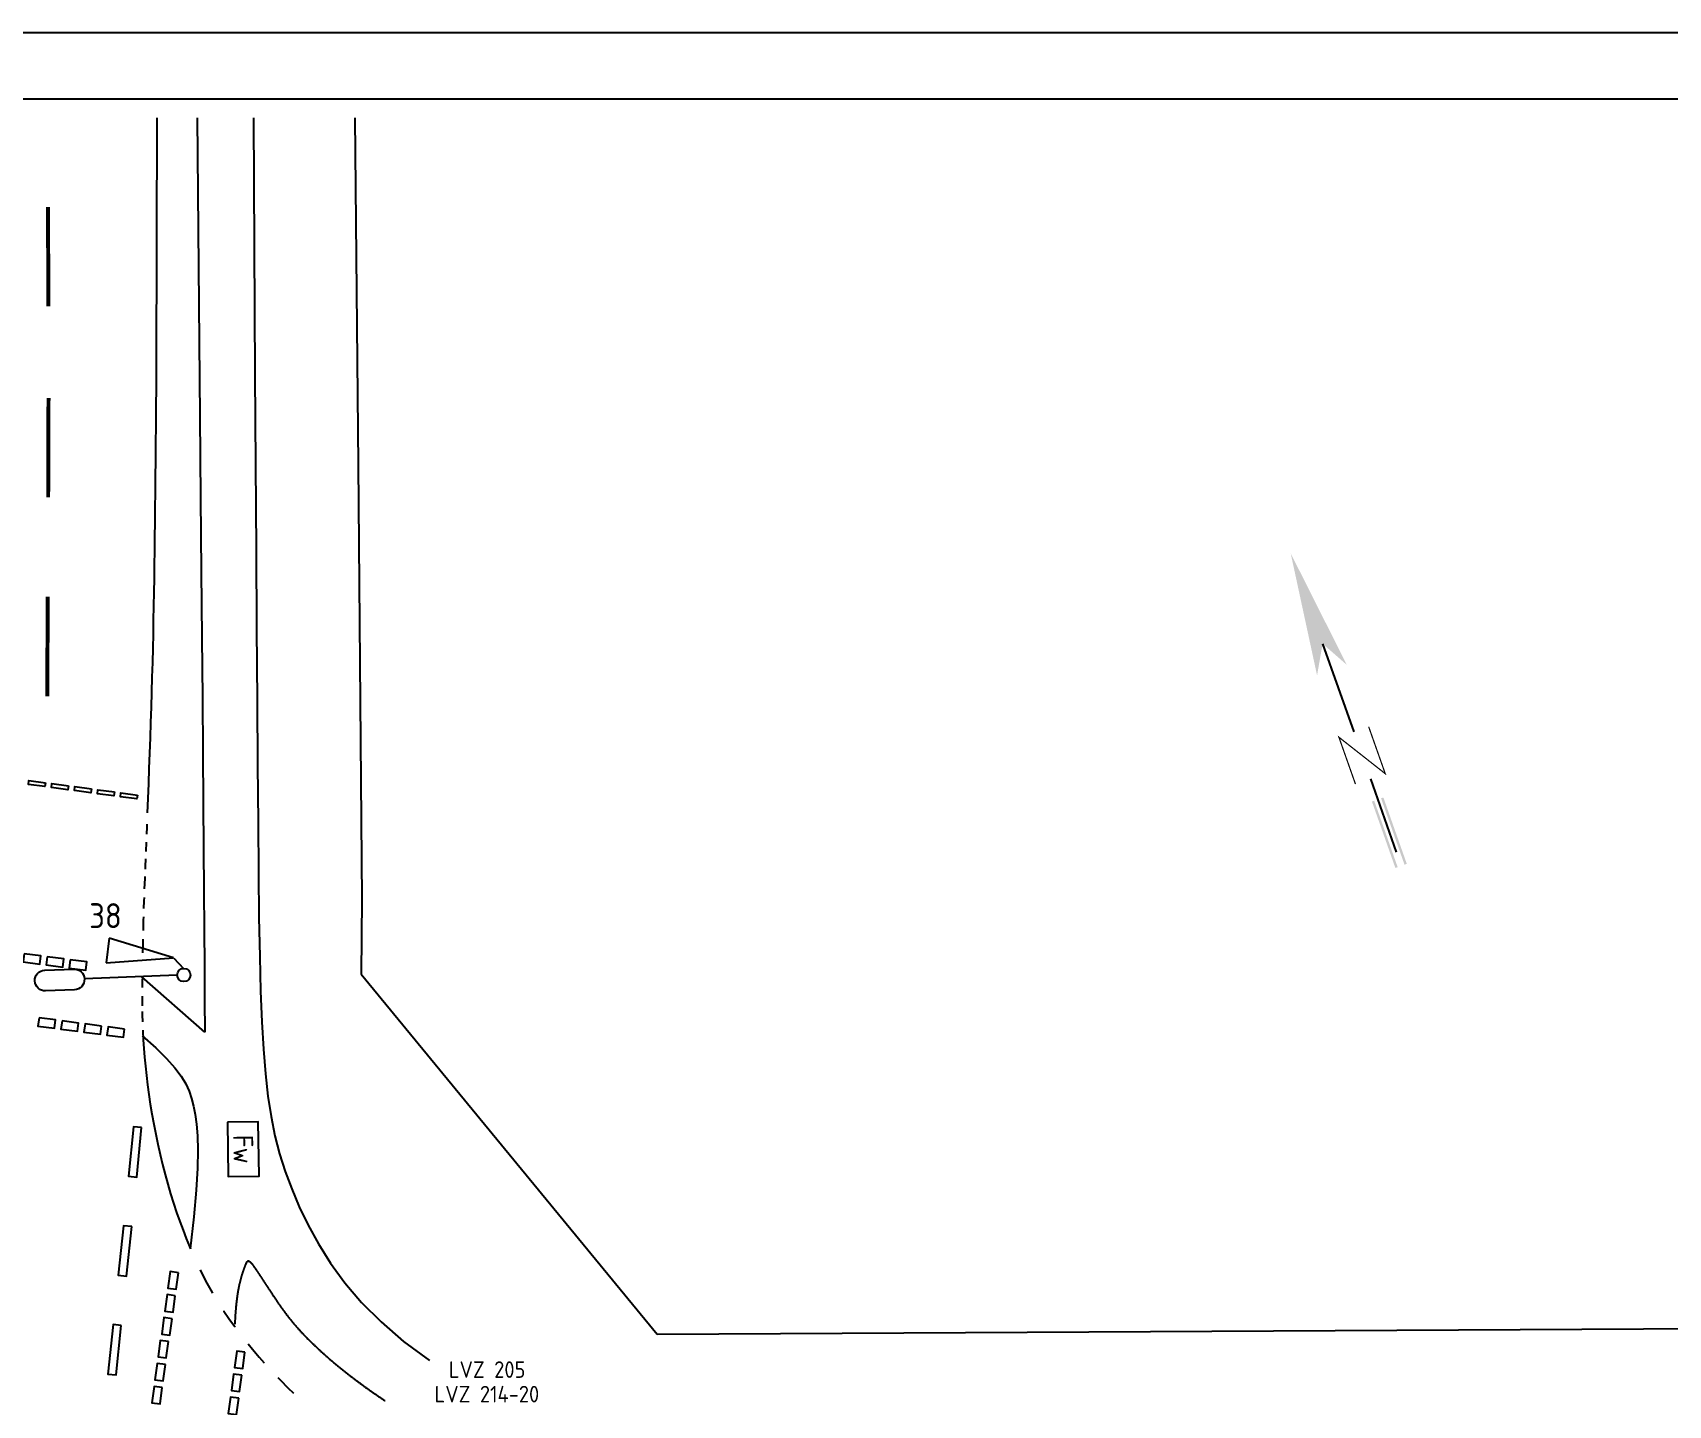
# Model space of a CAD drawing. Header units: metres. Extents: x -2 to 212, y 0 to 148.
# Drawn here: x 132.54 to 181.88, y 107.06 to 148.47 of the extents above; entities that cross this region are included whole.
import ezdxf
from ezdxf.enums import TextEntityAlignment as Align

# ---------------------------------------------------------------- set-up
doc = ezdxf.new("R2010")
doc.units = ezdxf.units.M
doc.header["$LTSCALE"] = 25
doc.layers.get('0').update_dxf_attribs({"linetype": 'CONTINUOUS'})
for name, color, linetype in [('BG-GR-LIN-VSB', 4, 'CONTINUOUS'), ('BS-RA-SYM', 3, 'CONTINUOUS'), ('BS-RA-SYM-NOR', 3, 'CONTINUOUS'), ('BS-RA-TXT-SON', 2, 'CONTINUOUS'), ('BSFFUSFURT', 2, 'CONTINUOUS'), ('BT-OF-LIN-ABG', 4, 'CONTINUOUS'), ('BV-BL-SYM', 2, 'CONTINUOUS'), ('BV-FM-SYM', 2, 'CONTINUOUS'), ('BV-SF-LIN-HOH', 5, 'CONTINUOUS'), ('BV-VK-SYM', 2, 'CONTINUOUS'), ('BV-VK-TXT', 2, 'CONTINUOUS'), ('BV-VK-TXT-LSA', 3, 'CONTINUOUS'), ('BW-KM-SYM', 2, 'CONTINUOUS'), ('STIFT2', 2, 'CONTINUOUS')]:
    doc.layers.add(name, color=color, linetype=linetype)
doc.styles.get("Standard").update_dxf_attribs({"font": 'isocp.shx', "height": 0.5})

# ---------------------------------------------------------------- blocks, each defined once
blk = doc.blocks.new('BLSTRLAM')
blk.add_line((0.2, 0), (3, 0))
blk.add_lwpolyline([(3.3125, 0.3125), (4.1875, 0.3125, -1), (4.1875, -0.3125), (3.3125, -0.3125, -1)], format="xyb", close=True)
blk.add_circle((0, 0), 0.2)
blk = doc.blocks.new('VKLSAF')
for p, q in [((2, 0.375), (0, 0)), ((0, 0), (2, -0.375)), ((2, -0.375), (2, 0.375))]:
    blk.add_line(p, q)
blk = doc.blocks.new('FWSHA01')
blk.add_lwpolyline([(-0.82, -0.465), (0.82, -0.465), (0.82, 0.465), (-0.82, 0.465)], close=True)
blk.add_text('Fw', height=0.6).set_placement((0, 0), align=Align.MIDDLE)
blk = doc.blocks.new('BSNORDPF')
for p, q in [((2.89, 0), (5.714, 0)), ((7.216, 0), (9.56, 0))]:
    blk.add_line(p, q)
at = {"const_width": 0.0366}
blk.add_lwpolyline([(5.714, 0.476), (7.216, 0.476), (5.714, -0.476), (7.216, -0.476)], dxfattribs=at)
blk.add_solid([(0, 0), (3.736, 0.476), (3.736, -0.476), (2.89, 0)])
for points in [[(7.875, 0.183), (7.875, 0.11), (10, 0.183), (10, 0.11)], [(7.875, -0.11), (7.875, -0.183), (10, -0.11), (10, -0.183)]]:
    blk.add_trace(points)
blk = doc.blocks.new('BS-RA-SYM-A1')
at = {"layer": 'BS-RA-SYM'}
blk.add_line((211.897, 147.897), (3.897, 147.897), dxfattribs=at)
at = {"layer": 'BS-RA-TXT-SON'}
blk.add_line((215.897, 149.897), (1.897, 149.897), dxfattribs=at)

msp = doc.modelspace()

# ---------------------------------------------------------------- linework, layer by layer
at = {"layer": 'BG-GR-LIN-VSB'}
for p, q in [((142.357, 135.428), (142.468, 122.329)), ((142.468, 122.329), (142.444, 120.061)), ((142.444, 120.061), (151.379, 109.206)), ((151.379, 109.206), (198.66, 109.451))]:
    msp.add_line(p, q, dxfattribs=at)
at = {"layer": 'BSFFUSFURT'}
for points in [[(132.918, 125.842), (132.902, 125.723), (132.407, 125.79), (132.423, 125.908)], [(133.612, 125.749), (133.596, 125.63), (133.101, 125.696), (133.117, 125.815)], [(134.306, 125.655), (134.29, 125.536), (133.794, 125.603), (133.81, 125.722)], [(135, 125.562), (134.984, 125.443), (134.488, 125.51), (134.504, 125.629)], [(135.693, 125.469), (135.677, 125.35), (135.182, 125.416), (135.198, 125.535)]]:
    msp.add_lwpolyline(points, close=True, dxfattribs=at)
at = {"layer": 'BT-OF-LIN-ABG'}
for p, q in [((142.251, 145.897), (142.357, 135.428)), ((137.73, 118.31), (135.83, 119.98))]:
    msp.add_line(p, q, dxfattribs=at)
for points in [[(137.502, 145.897), (137.58, 136.897), (137.602, 134.435), (137.621, 132.218), (137.638, 130.218), (137.654, 128.404), (137.667, 126.75), (137.679, 125.238), (137.689, 123.855), (137.699, 122.583), (137.707, 121.408), (137.715, 120.314), (137.722, 119.287), (137.73, 118.31)], [(139.195, 145.897), (139.24, 138.152), (139.258, 135.441), (139.275, 132.877), (139.292, 130.492), (139.308, 128.316), (139.321, 126.371), (139.333, 124.647), (139.346, 123.122), (139.363, 121.778), (139.384, 120.594), (139.413, 119.55), (139.45, 118.626), (139.498, 117.803), (139.558, 117.061), (139.634, 116.386), (139.729, 115.767), (139.844, 115.189), (139.984, 114.641), (140.151, 114.11), (140.349, 113.584), (140.579, 113.049), (140.846, 112.496), (141.158, 111.927), (141.525, 111.345), (141.956, 110.756), (142.46, 110.163), (143.047, 109.571), (143.726, 108.985), (144.506, 108.408)], [(135.834, 118.208), (136.249, 117.838), (136.576, 117.519), (136.828, 117.238), (137.017, 116.988), (137.155, 116.757), (137.254, 116.536), (137.325, 116.315), (137.383, 116.085), (137.434, 115.832), (137.478, 115.539), (137.509, 115.185), (137.522, 114.75), (137.511, 114.212), (137.472, 113.551), (137.398, 112.746), (137.285, 111.778)], [(138.64, 109.509), (138.645, 109.596), (138.65, 109.671), (138.654, 109.736), (138.658, 109.792), (138.661, 109.841), (138.664, 109.882), (138.667, 109.919), (138.67, 109.953), (138.673, 109.984), (138.675, 110.013), (138.678, 110.04), (138.68, 110.066), (138.683, 110.091), (138.685, 110.114), (138.688, 110.137), (138.69, 110.159), (138.692, 110.181), (138.695, 110.202), (138.697, 110.223), (138.7, 110.243), (138.702, 110.263), (138.705, 110.283), (138.707, 110.302), (138.71, 110.321), (138.713, 110.34), (138.715, 110.358), (138.718, 110.376), (138.72, 110.394), (138.723, 110.411), (138.726, 110.428), (138.728, 110.444), (138.731, 110.461), (138.734, 110.476), (138.736, 110.492), (138.739, 110.507), (138.742, 110.523), (138.744, 110.537), (138.747, 110.552), (138.75, 110.566), (138.752, 110.58), (138.755, 110.594), (138.758, 110.607), (138.761, 110.621), (138.763, 110.634), (138.766, 110.646), (138.769, 110.659), (138.771, 110.671), (138.774, 110.683), (138.777, 110.695), (138.779, 110.707), (138.782, 110.719), (138.785, 110.73), (138.787, 110.741), (138.79, 110.752), (138.793, 110.763), (138.795, 110.774), (138.798, 110.784), (138.8, 110.794), (138.803, 110.805), (138.805, 110.815), (138.808, 110.825), (138.811, 110.834), (138.813, 110.844), (138.816, 110.853), (138.818, 110.863), (138.821, 110.872), (138.823, 110.881), (138.825, 110.89), (138.828, 110.899), (138.83, 110.907), (138.833, 110.916), (138.835, 110.924), (138.837, 110.933), (138.84, 110.941), (138.842, 110.949), (138.844, 110.957), (138.847, 110.965), (138.849, 110.972), (138.851, 110.98), (138.854, 110.988), (138.856, 110.995), (138.858, 111.002), (138.86, 111.009), (138.863, 111.017), (138.865, 111.024), (138.867, 111.03), (138.869, 111.037), (138.871, 111.044), (138.873, 111.051), (138.876, 111.057), (138.878, 111.063), (138.88, 111.07), (138.882, 111.076), (138.884, 111.082), (138.886, 111.088), (138.888, 111.094), (138.89, 111.1), (138.892, 111.106), (138.894, 111.112), (138.896, 111.118), (138.898, 111.123), (138.9, 111.129), (138.902, 111.134), (138.904, 111.14), (138.906, 111.145), (138.908, 111.151), (138.909, 111.156), (138.911, 111.161), (138.913, 111.166), (138.915, 111.171), (138.917, 111.176), (138.919, 111.181), (138.92, 111.186), (138.922, 111.191), (138.924, 111.196), (138.926, 111.201), (138.927, 111.206), (138.929, 111.21), (138.931, 111.215), (138.932, 111.22), (138.934, 111.224), (138.936, 111.229), (138.937, 111.234), (138.939, 111.238), (138.941, 111.243), (138.942, 111.247), (138.944, 111.251), (138.945, 111.256), (138.947, 111.26), (138.948, 111.264), (138.95, 111.269), (138.951, 111.273), (138.953, 111.277), (138.955, 111.281), (138.956, 111.285), (138.958, 111.289), (138.959, 111.293), (138.96, 111.297), (138.962, 111.301), (138.963, 111.305), (138.965, 111.308), (138.966, 111.312), (138.968, 111.316), (138.969, 111.319), (138.971, 111.323), (138.972, 111.326), (138.974, 111.33), (138.975, 111.333), (138.977, 111.336), (138.978, 111.34), (138.979, 111.343), (138.981, 111.346), (138.982, 111.349), (138.984, 111.352), (138.985, 111.355), (138.987, 111.358), (138.988, 111.361), (138.99, 111.364), (138.991, 111.366), (138.992, 111.369), (138.994, 111.371), (138.995, 111.374), (138.997, 111.376), (138.998, 111.379), (139, 111.381), (139.001, 111.383), (139.003, 111.385), (139.004, 111.387), (139.006, 111.389), (139.008, 111.391), (139.009, 111.393), (139.011, 111.395), (139.012, 111.396), (139.014, 111.398), (139.015, 111.399), (139.017, 111.401), (139.019, 111.402), (139.02, 111.403), (139.022, 111.404), (139.024, 111.405), (139.025, 111.406), (139.027, 111.407), (139.029, 111.408), (139.03, 111.409), (139.032, 111.409), (139.034, 111.41), (139.036, 111.41), (139.038, 111.41), (139.039, 111.411), (139.041, 111.411), (139.043, 111.411), (139.045, 111.411), (139.047, 111.411), (139.049, 111.41), (139.051, 111.41), (139.053, 111.41), (139.055, 111.409), (139.057, 111.409), (139.059, 111.408), (139.061, 111.407), (139.063, 111.406), (139.065, 111.405), (139.068, 111.404), (139.07, 111.403), (139.072, 111.401), (139.074, 111.4), (139.077, 111.398), (139.079, 111.397), (139.082, 111.395), (139.084, 111.393), (139.086, 111.391), (139.089, 111.389), (139.092, 111.387), (139.094, 111.385), (139.097, 111.382), (139.099, 111.38), (139.102, 111.377), (139.105, 111.375), (139.108, 111.372), (139.111, 111.369), (139.113, 111.366), (139.116, 111.363), (139.119, 111.36), (139.122, 111.356), (139.126, 111.353), (139.129, 111.349), (139.132, 111.346), (139.135, 111.342), (139.138, 111.338), (139.142, 111.334), (139.145, 111.33), (139.148, 111.325), (139.152, 111.321), (139.155, 111.317), (139.159, 111.312), (139.163, 111.307), (139.166, 111.302), (139.17, 111.298), (139.174, 111.292), (139.178, 111.287), (139.182, 111.282), (139.186, 111.277), (139.19, 111.271), (139.194, 111.265), (139.198, 111.26), (139.203, 111.254), (139.207, 111.248), (139.211, 111.242), (139.216, 111.235), (139.22, 111.229), (139.225, 111.222), (139.229, 111.216), (139.234, 111.209), (139.239, 111.202), (139.244, 111.195), (139.249, 111.188), (139.254, 111.181), (139.259, 111.173), (139.264, 111.166), (139.269, 111.158), (139.274, 111.151), (139.28, 111.143), (139.285, 111.135), (139.29, 111.127), (139.296, 111.119), (139.301, 111.11), (139.307, 111.102), (139.313, 111.093), (139.319, 111.085), (139.324, 111.076), (139.33, 111.067), (139.336, 111.058), (139.342, 111.049), (139.349, 111.04), (139.355, 111.03), (139.361, 111.021), (139.367, 111.011), (139.374, 111.001), (139.38, 110.991), (139.387, 110.982), (139.393, 110.971), (139.4, 110.961), (139.407, 110.951), (139.414, 110.94), (139.421, 110.93), (139.428, 110.919), (139.435, 110.908), (139.442, 110.898), (139.449, 110.887), (139.456, 110.875), (139.464, 110.864), (139.471, 110.853), (139.478, 110.841), (139.486, 110.83), (139.494, 110.818), (139.501, 110.806), (139.509, 110.794), (139.517, 110.782), (139.525, 110.77), (139.533, 110.758), (139.541, 110.745), (139.549, 110.733), (139.557, 110.72), (139.565, 110.708), (139.574, 110.695), (139.582, 110.682), (139.59, 110.669), (139.599, 110.656), (139.608, 110.642), (139.616, 110.629), (139.625, 110.615), (139.634, 110.602), (139.643, 110.588), (139.652, 110.574), (139.661, 110.56), (139.67, 110.546), (139.679, 110.532), (139.689, 110.518), (139.698, 110.503), (139.707, 110.489), (139.717, 110.474), (139.726, 110.46), (139.736, 110.445), (139.746, 110.43), (139.756, 110.415), (139.766, 110.4), (139.775, 110.385), (139.785, 110.37), (139.796, 110.355), (139.806, 110.34), (139.816, 110.324), (139.826, 110.309), (139.837, 110.293), (139.847, 110.278), (139.858, 110.262), (139.868, 110.246), (139.879, 110.231), (139.89, 110.215), (139.901, 110.199), (139.912, 110.183), (139.922, 110.167), (139.934, 110.151), (139.945, 110.135), (139.956, 110.119), (139.967, 110.103), (139.979, 110.086), (139.99, 110.07), (140.001, 110.054), (140.013, 110.038), (140.025, 110.021), (140.036, 110.005), (140.048, 109.988), (140.06, 109.972), (140.072, 109.956), (140.084, 109.939), (140.096, 109.923), (140.108, 109.906), (140.121, 109.889), (140.133, 109.873), (140.145, 109.856), (140.158, 109.84), (140.17, 109.823), (140.183, 109.806), (140.196, 109.79), (140.208, 109.773), (140.221, 109.757), (140.234, 109.74), (140.247, 109.723), (140.26, 109.707), (140.273, 109.69), (140.287, 109.674), (140.3, 109.657), (140.313, 109.641), (140.327, 109.624), (140.34, 109.608), (140.354, 109.591), (140.367, 109.575), (140.381, 109.558), (140.395, 109.542), (140.409, 109.525), (140.423, 109.509), (140.437, 109.493), (140.451, 109.476), (140.465, 109.46), (140.479, 109.444), (140.493, 109.427), (140.508, 109.411), (140.522, 109.395), (140.537, 109.379), (140.551, 109.363), (140.566, 109.346), (140.58, 109.33), (140.595, 109.314), (140.61, 109.298), (140.624, 109.282), (140.639, 109.266), (140.654, 109.25), (140.669, 109.234), (140.684, 109.219), (140.699, 109.203), (140.714, 109.187), (140.73, 109.171), (140.745, 109.155), (140.76, 109.14), (140.775, 109.124), (140.791, 109.108), (140.806, 109.093), (140.821, 109.077), (140.837, 109.061), (140.852, 109.046), (140.868, 109.03), (140.883, 109.015), (140.899, 108.999), (140.915, 108.984), (140.93, 108.969), (140.946, 108.953), (140.962, 108.938), (140.977, 108.923), (140.993, 108.908), (141.009, 108.892), (141.025, 108.877), (141.041, 108.862), (141.057, 108.847), (141.073, 108.832), (141.089, 108.817), (141.104, 108.802), (141.12, 108.787), (141.136, 108.772), (141.152, 108.757), (141.168, 108.742), (141.185, 108.728), (141.201, 108.713), (141.217, 108.698), (141.233, 108.684), (141.249, 108.669), (141.265, 108.654), (141.281, 108.64), (141.297, 108.625), (141.313, 108.611), (141.329, 108.596), (141.346, 108.582), (141.362, 108.568), (141.378, 108.553), (141.394, 108.539), (141.41, 108.525), (141.426, 108.511), (141.443, 108.497), (141.459, 108.483), (141.475, 108.469), (141.491, 108.454), (141.508, 108.44), (141.524, 108.427), (141.54, 108.413), (141.556, 108.399), (141.573, 108.385), (141.589, 108.371), (141.605, 108.357), (141.622, 108.343), (141.638, 108.33), (141.654, 108.316), (141.671, 108.302), (141.687, 108.289), (141.703, 108.275), (141.72, 108.261), (141.736, 108.248), (141.753, 108.234), (141.769, 108.221), (141.786, 108.207), (141.802, 108.194), (141.819, 108.18), (141.836, 108.167), (141.852, 108.153), (141.869, 108.14), (141.886, 108.127), (141.902, 108.113), (141.919, 108.1), (141.936, 108.086), (141.953, 108.073), (141.969, 108.06), (141.986, 108.047), (142.003, 108.033), (142.02, 108.02), (142.037, 108.007), (142.054, 107.994), (142.071, 107.98), (142.088, 107.967), (142.105, 107.954), (142.122, 107.941), (142.139, 107.928), (142.156, 107.914), (142.174, 107.901), (142.191, 107.888), (142.208, 107.875), (142.226, 107.862), (142.243, 107.849), (142.26, 107.835), (142.278, 107.822), (142.295, 107.809), (142.313, 107.796), (142.33, 107.783), (142.348, 107.77), (142.366, 107.756), (142.383, 107.743), (142.401, 107.73), (142.419, 107.717), (142.437, 107.704), (142.455, 107.691), (142.473, 107.678), (142.491, 107.665), (142.509, 107.651), (142.527, 107.638), (142.545, 107.625), (142.563, 107.612), (142.581, 107.599), (142.599, 107.586), (142.618, 107.573), (142.636, 107.56), (142.654, 107.547), (142.673, 107.533), (142.691, 107.52), (142.709, 107.507), (142.728, 107.494), (142.746, 107.481), (142.765, 107.468), (142.783, 107.455), (142.802, 107.442), (142.82, 107.43), (142.839, 107.417), (142.858, 107.404), (142.876, 107.391), (142.895, 107.378), (142.914, 107.365), (142.932, 107.352), (142.951, 107.34), (142.97, 107.327), (142.989, 107.314), (143.007, 107.302), (143.026, 107.289), (143.045, 107.276), (143.064, 107.264), (143.083, 107.251), (143.102, 107.239), (143.12, 107.226), (143.139, 107.214), (143.158, 107.201), (143.165, 107.197)]]:
    msp.add_lwpolyline(points, dxfattribs=at)
at = {"layer": 'BV-FM-SYM', "const_width": 0.12}
for points in [[(133.009, 140.211), (132.997, 143.211)], [(133.002, 134.451), (133.013, 137.451)], [(132.975, 128.451), (132.989, 131.451)]]:
    msp.add_lwpolyline(points, dxfattribs=at)
at = {"layer": 'BV-FM-SYM'}
for points in [[(132.283, 120.682), (132.25, 120.434), (132.746, 120.368), (132.779, 120.616)], [(132.977, 120.59), (132.944, 120.342), (133.44, 120.276), (133.473, 120.524)], [(133.671, 120.498), (133.638, 120.25), (134.134, 120.184), (134.166, 120.432)], [(132.728, 118.748), (132.695, 118.5), (133.19, 118.435), (133.223, 118.683)], [(133.421, 118.656), (133.389, 118.408), (133.884, 118.343), (133.917, 118.591)], [(134.611, 118.499), (134.115, 118.564), (134.082, 118.316), (134.578, 118.251)], [(135.305, 118.407), (134.809, 118.472), (134.776, 118.224), (135.272, 118.159)], [(135.822, 115.435), (135.574, 115.46), (135.425, 113.968), (135.674, 113.943)], [(135.523, 112.45), (135.274, 112.476), (135.119, 110.984), (135.368, 110.958)], [(136.932, 111.056), (136.684, 111.09), (136.617, 110.594), (136.865, 110.561)], [(136.838, 110.363), (136.59, 110.396), (136.523, 109.901), (136.771, 109.867)], [(136.744, 109.669), (136.496, 109.703), (136.429, 109.207), (136.677, 109.174)], [(135.209, 109.466), (134.961, 109.493), (134.8, 108.001), (135.049, 107.975)], [(136.634, 108.981), (136.386, 109.014), (136.319, 108.519), (136.566, 108.485)], [(138.938, 108.659), (138.69, 108.693), (138.623, 108.197), (138.871, 108.164)], [(136.54, 108.287), (136.292, 108.321), (136.225, 107.825), (136.472, 107.792)], [(136.445, 107.593), (136.198, 107.627), (136.13, 107.132), (136.378, 107.098)], [(138.844, 107.965), (138.596, 107.999), (138.529, 107.504), (138.777, 107.47)], [(138.75, 107.272), (138.502, 107.305), (138.435, 106.81), (138.682, 106.776)]]:
    msp.add_lwpolyline(points, close=True, dxfattribs=at)
at = {"layer": 'BV-SF-LIN-HOH'}
for points in [[(136.285, 145.897), (136.259, 138.399), (136.256, 137.777), (136.252, 137.184), (136.248, 136.617), (136.243, 136.076), (136.239, 135.56), (136.234, 135.067), (136.23, 134.593), (136.225, 134.136), (136.22, 133.693), (136.215, 133.261), (136.21, 132.836), (136.204, 132.417), (136.197, 132), (136.191, 131.585), (136.183, 131.168), (136.175, 130.75), (136.166, 130.327), (136.156, 129.9), (136.146, 129.467), (136.134, 129.025), (136.121, 128.575), (136.107, 128.118), (136.092, 127.656), (136.077, 127.192), (136.061, 126.729), (136.044, 126.268), (136.027, 125.813), (136.01, 125.366), (135.993, 124.93)], [(135.98, 124.59), (135.976, 124.503), (135.968, 124.291)], [(135.958, 124.044), (135.947, 123.769)], [(135.938, 123.548), (135.929, 123.311), (135.926, 123.235)], [(135.917, 123.014), (135.915, 122.947), (135.903, 122.636)], [(135.894, 122.376), (135.891, 122.279), (135.883, 122.05)], [(135.876, 121.79), (135.873, 121.693), (135.866, 121.426), (135.865, 121.385)], [(135.859, 121.125), (135.855, 120.931), (135.851, 120.708)], [(135.839, 119.926), (135.837, 119.781), (135.836, 119.666)], [(135.834, 119.405), (135.834, 119.316), (135.835, 119.106)], [(135.837, 118.936), (135.839, 118.838), (135.844, 118.624)], [(135.854, 118.377), (135.855, 118.342), (135.869, 118.087), (135.886, 117.826), (135.908, 117.559), (135.934, 117.287), (135.964, 117.01), (135.999, 116.727), (136.039, 116.438), (136.084, 116.145), (136.134, 115.846), (136.188, 115.543), (136.248, 115.238), (136.312, 114.931), (136.381, 114.625), (136.454, 114.321), (136.532, 114.02), (136.613, 113.724), (136.698, 113.434), (136.787, 113.151), (136.879, 112.874), (136.974, 112.605), (137.071, 112.344), (137.169, 112.091), (137.269, 111.846), (137.296, 111.782)], [(137.585, 111.142), (137.68, 110.952), (137.79, 110.742), (137.907, 110.533), (137.961, 110.442)], [(138.3, 109.903), (138.304, 109.897), (138.457, 109.676), (138.62, 109.449), (138.64, 109.423)], [(139.036, 108.911), (139.168, 108.749), (139.367, 108.512), (139.519, 108.34)], [(139.928, 107.896), (140.009, 107.811), (140.234, 107.584), (140.401, 107.422)]]:
    msp.add_lwpolyline(points, dxfattribs=at)
at = {"layer": 'BV-VK-SYM'}
msp.add_line((136.791, 120.543), (137.086, 120.239), dxfattribs=at)

# ---------------------------------------------------------------- block references
at = {"layer": 'BS-RA-SYM-NOR', "rotation": 289.4505599272363}
msp.add_blockref('BSNORDPF', (170.49, 132.76), dxfattribs=at)
at = {"layer": 'BV-BL-SYM', "rotation": 182.2735376624593}
msp.add_blockref('BLSTRLAM', (137.094, 120.039), dxfattribs=at)
at = {"layer": 'BV-VK-SYM', "rotation": 173.5544994897962}
msp.add_blockref('VKLSAF', (136.784, 120.555), dxfattribs=at)
at = {"layer": 'BW-KM-SYM', "rotation": 270.8727544543389}
msp.add_blockref('FWSHA01', (138.89, 114.783), dxfattribs=at)
at = {"layer": 'STIFT2'}
msp.add_blockref('BS-RA-SYM-A1', (-4.261, -1.429), dxfattribs=at)

# ---------------------------------------------------------------- texts
at = {"layer": 'BV-VK-TXT'}
for s, p in [('LVZ 205', (145.09, 107.885)), ('LVZ 214-20', (144.659, 107.144))]:
    msp.add_text(s, height=0.5, dxfattribs=at).set_placement(p)
at = {"layer": 'BV-VK-TXT-LSA'}
msp.add_text('38', height=0.75, dxfattribs=at).set_placement((134.24, 121.455))

doc.saveas('drawing.dxf')
